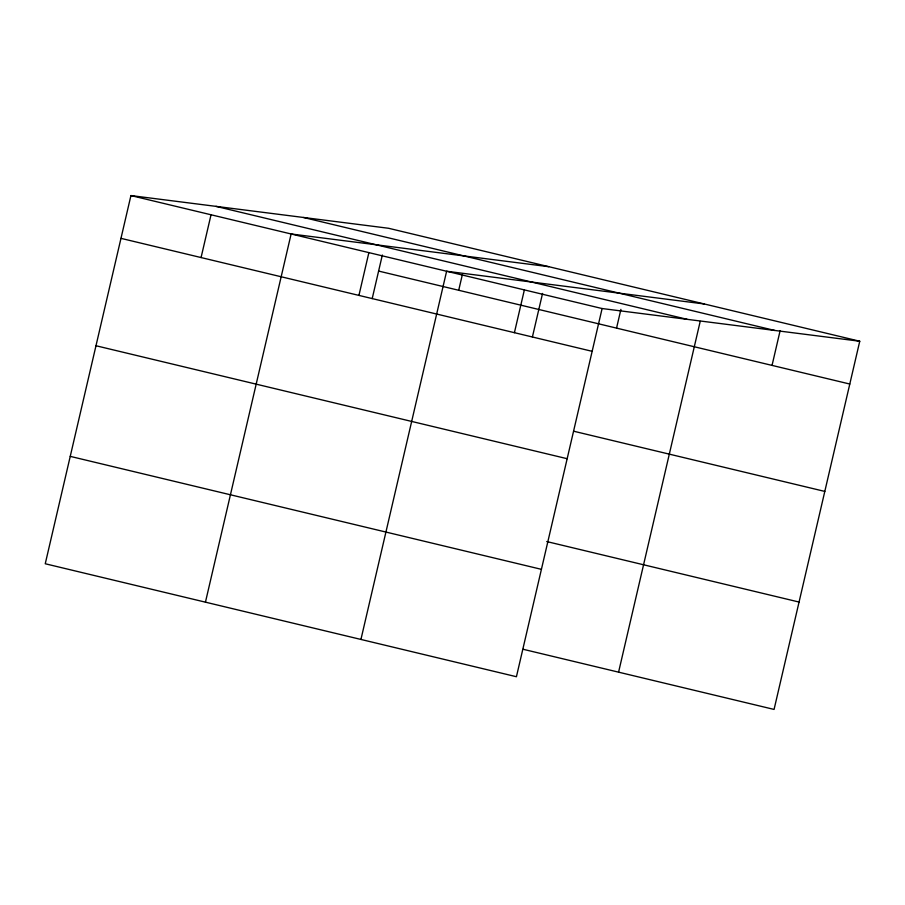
<?xml version="1.0" encoding="UTF-8"?>
<svg xmlns="http://www.w3.org/2000/svg" width="905" height="905" viewBox="0 0 905 905"><rect width="100%" height="100%" fill="white"/><g stroke="black" fill="none" stroke-linecap="round" stroke-linejoin="round"><path stroke-width="1.36" d="M859.75 341.242L388.573 228.275L130.931 195.571L45.25 563.758L516.427 676.725L602.108 308.537L859.75 341.242L774.069 709.43L523.101 649.27M201.068 257.563L211.035 214.768M205.446 602.164L291.127 233.976L548.769 266.692M358.923 295.403L368.878 252.608M372.204 298.605L382.34 255.029M360.937 639.439L446.618 271.251L704.26 303.967M458.711 290.279L462.444 274.226M514.413 332.689L524.368 289.894M532.4 337.011L542.548 293.435M616.554 328.119L620.909 309.397M618.579 672.155L700.21 321.354M772.044 365.394L780.133 330.63M303.548 217.483L774.725 330.449M215.956 206.363L687.133 319.329M130.931 195.571L602.108 308.537M378.607 271.07L849.795 384.037M120.976 238.354L592.153 351.321M573.838 431.255L824.806 491.415M95.987 345.744L567.164 458.711M546.733 541.552L799.058 602.051M70.239 456.369L541.416 569.336"/></g></svg>
